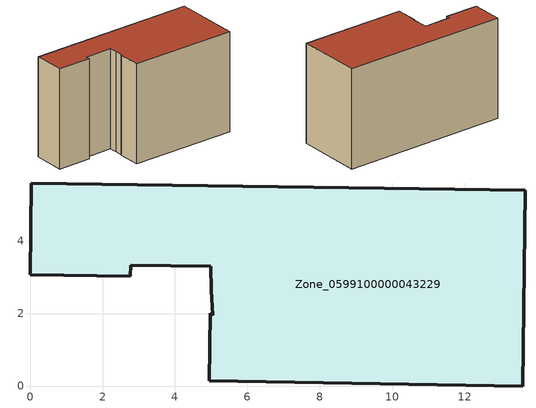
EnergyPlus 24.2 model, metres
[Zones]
Zone_0599100000043229
 floor ground (C_G): 4.97,2.01 5.04,1.96 5,2.64 4.99,3.3 2.78,3.33 2.77,3.03 0,3.07 0.04,5.6 13.67,5.4 13.59,0 4.94,0.14 z0
 wall outside (C_F): 0.04,5.6 0,3.07 2.77,3.03 2.78,3.33 4.99,3.3 5,2.64 5.04,1.96 4.97,2.01 4.94,0.14 13.59,0 13.67,5.4 0.04,5.6 z0:8.22
 roof outside (C_R): 5.04,1.96 4.97,2.01 4.94,0.14 13.59,0 13.67,5.4 0.04,5.6 0,3.07 2.77,3.03 2.78,3.33 4.99,3.3 5,2.64 z8.22
[BUILDING]
Pand.0599100000043229: North Axis=0; Terrain=City; Loads Convergence Tolerance Value=0.04; Temperature Convergence Tolerance Value=0.4; Solar Distribution=FullExterior; Maximum Number of Warmup Days=25; Minimum Number of Warmup Days=1
[Site:Location]
Rotterdam.The.Hague.AP_ZH_NLD Design_Conditions: Latitude=51.96; Longitude=4.45; Time Zone=1; Elevation=-4.5
[SITE:GROUNDTEMPERATURE:BUILDINGSURFACE]
18, 18, 18, 18, 18, 18, 18, 18, 18, 18, 18, 18
[MATERIAL] Thermal Absorptance=0.9; Solar Absorptance=0.7; Visible Absorptance=0.7
Name | Roughness | Thickness | Conductivity | Density | Specific Heat
G.TI.1975-1991 | MediumSmooth | 0.15 | 0.288461 | 540 | 1210
F.TI.1975-1991 | Rough | 0.3 | 0.230769 | 1920 | 840
R.TI.1975-1991 | MediumRough | 0.2 | 0.153846 | 1500 | 1000
[CONSTRUCTION]
C_G: G.TI.1975-1991
C_F: F.TI.1975-1991
C_R: R.TI.1975-1991
[ZONE]
Zone_0599100000043229: Type=1; Multiplier=1; Ceiling Height=Autocalculate; Volume=Autocalculate; Floor Area=autocalculate; Part of Total Floor Area=Yes
[ZONEINFILTRATION:DESIGNFLOWRATE]
Infil_Zone_0599100000043229: Zone or ZoneList or Space or SpaceList=Zone_0599100000043229; Schedule=AlwaysOn; Design Flow Rate Calculation Method=Flow/Area; Flow Rate per Floor Area=0.003; Constant Term Coefficient=1; Temperature Term Coefficient=0; Velocity Term Coefficient=0; Velocity Squared Term Coefficient=0
[HVACTEMPLATE:ZONE:IDEALLOADSAIRSYSTEM]
Zone_0599100000043229: Maximum Heating Supply Air Temperature=50; Minimum Cooling Supply Air Temperature=13; Maximum Heating Supply Air Humidity Ratio=0.0156; Minimum Cooling Supply Air Humidity Ratio=0.0077; Heating Limit=NoLimit; Cooling Limit=NoLimit; Dehumidification Control Type=ConstantSensibleHeatRatio; Cooling Sensible Heat Ratio=0.7; Dehumidification Setpoint=60; Humidification Control Type=None; Humidification Setpoint=30; Outdoor Air Method=None; Outdoor Air Flow Rate per Person=0.00944; Outdoor Air Flow Rate per Zone Floor Area=0; Outdoor Air Flow Rate per Zone=0; Demand Controlled Ventilation Type=None; Outdoor Air Economizer Type=NoEconomizer; Heat Recovery Type=None; Sensible Heat Recovery Effectiveness=0.7; Latent Heat Recovery Effectiveness=0.65
[ZONECONTROL:THERMOSTAT]
ThermostatControl_Zone_0599100000043229: Zone or ZoneList=Zone_0599100000043229; Control Type Schedule=DualSetpointControlType; Control 1=Thermostat_Zone_0599100000043229; Temperature Difference Between Cutout And Setpoint=0
[THERMOSTATSETPOINT:DUALSETPOINT]
Thermostat_Zone_0599100000043229: Heating Setpoint Temperature Schedule=HeatingSetpoint_Zone_0599100000043229; Cooling Setpoint Temperature Schedule=CoolingSetpoint_Zone_0599100000043229
[SCHEDULE:COMPACT]
HeatingSetpoint_Zone_0599100000043229: Through: 12/31, For: AllDays, Until: 24:00, 21
CoolingSetpoint_Zone_0599100000043229: Through: 12/31, For: AllDays, Until: 24:00, 24
DualSetpointControlType: Through: 12/31, For: AllDays, Until: 24:00, 4
AlwaysOn: Through: 12/31, For: AllDays, Until: 24:00, 1
